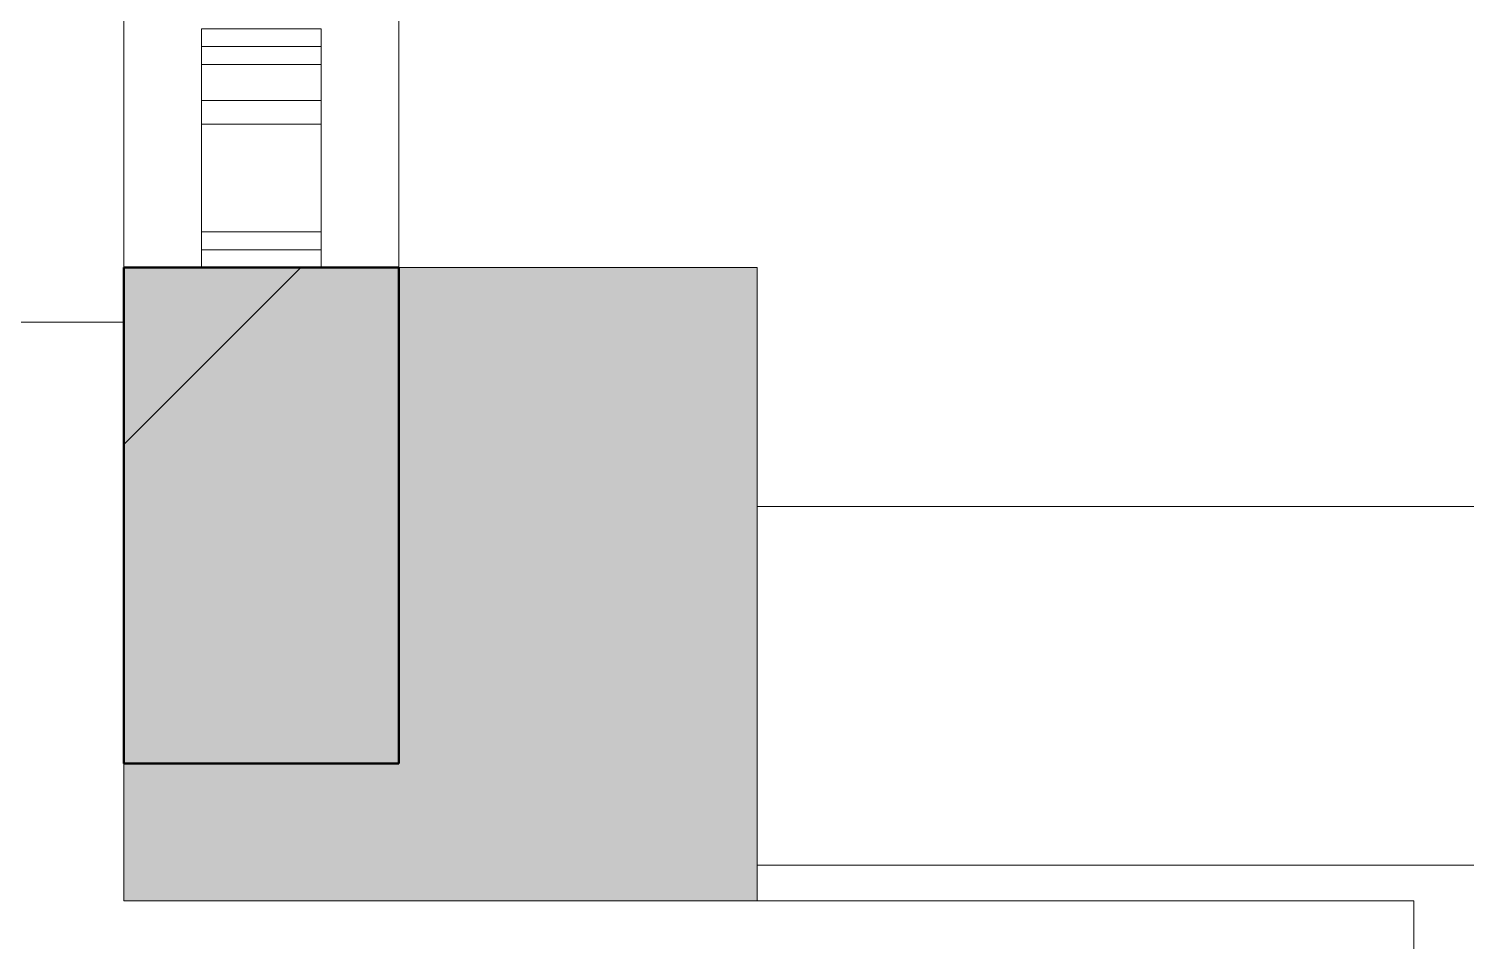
# Model space of a CAD drawing. Header units: inches. Extents: x 22 to 382261, y 22 to 371281.
# Drawn here: x 106629 to 107832, y 249962 to 250725 of the extents above; entities that cross this region are included whole.
import ezdxf

# ---------------------------------------------------------------- set-up
doc = ezdxf.new("R2010")
doc.units = ezdxf.units.IN
doc.header["$MEASUREMENT"] = 0
for name, color, linetype, lineweight in [('A-FLOR', 192, 'Continuous', 9), ('A-GLAZ-CURT', 52, 'Continuous', 9), ('A-WALL', 113, 'Continuous', 9), ('A-WALL-PATT', 111, 'Continuous', 9), ('Q-CASE', 31, 'Continuous', 9)]:
    doc.layers.add(name, color=color, linetype=linetype, lineweight=lineweight)
pattern_1 = [(315, (-2728.2, -27113.8), (440.033, 440.033), []), (315, (-2061.44, -27113.8), (440.033, 440.033), [])]

# ---------------------------------------------------------------- blocks, each defined once
blk = doc.blocks.new('Casework 23 - Casework 23-687365-01-Ground floor DIMENSION PLAN')
at = {"layer": 'Q-CASE'}
h = blk.add_hatch(color=256, dxfattribs=at)
h.paths.add_polyline_path([(-12668.8, 2098.2), (-12668.8, 2628.2), (-13198.8, 2628.2), (-13198.8, 2098.2)])
h.paths.add_polyline_path([(-26698.8, 2098.2), (-26698.8, 2628.2), (-27228.8, 2628.2), (-27228.8, 2098.2)])
h.paths.add_polyline_path([(-22798.8, 2098.2), (-22278.8, 2098.2), (-22278.8, 2628.2), (-22798.8, 2628.2)])
h.paths.add_polyline_path([(-20078.8, 2098.2), (-19558.8, 2098.2), (-19558.8, 2628.2), (-20078.8, 2628.2), (-20078.8, 2252.5)])
at = {"layer": 'Q-CASE', "lineweight": 18}
for p, q in [((-26698.8, 2628.2), (-27228.8, 2628.2)), ((-27228.8, 2628.2), (-27228.8, 2098.2)), ((-26698.8, 2098.2), (-26698.8, 2628.2)), ((-27228.8, 2098.2), (-26698.8, 2098.2))]:
    blk.add_line(p, q, dxfattribs=at)
blk = doc.blocks.new('s-wall - s-wall-V115-01-Ground floor DIMENSION PLAN')
at = {"layer": 'A-GLAZ-CURT'}
for p, q in [((-100, 50), (-85, 50)), ((-85, 50), (-100, 50)), ((-85, 50), (-70, 50)), ((-70, 50), (-85, 50)), ((-85, 50), (-70, 50)), ((-70, 50), (-85, 50)), ((-85, -50), (-85, 50)), ((-85, 50), (-85, -50)), ((-85, 50), (-70, 50)), ((-70, 50), (-85, 50)), ((-85, -50), (-85, 50)), ((-85, 50), (-85, -50)), ((-70, 50), (20, 50)), ((20, 50), (-70, 50)), ((-70, 50), (20, 50)), ((20, 50), (-70, 50)), ((-70, 50), (20, 50)), ((20, 50), (-70, 50)), ((20, 50), (-70, 50)), ((-70, 50), (20, 50)), ((-70, 50), (20, 50)), ((20, 50), (-70, 50)), ((-70, -50), (-70, 50)), ((-70, 50), (-70, -50)), ((-70, 50), (-70, -50)), ((-70, 50), (-70, -50)), ((20, 50), (40, 50)), ((40, 50), (20, 50)), ((20, 50), (40, 50)), ((40, 50), (20, 50)), ((20, 50), (40, 50)), ((40, 50), (20, 50)), ((20, -50), (20, 50)), ((20, -50), (20, 50)), ((20, 50), (20, -50)), ((20, 50), (20, -50)), ((40, 50), (70, 50)), ((70, 50), (40, 50)), ((40, 50), (70, 50)), ((70, 50), (40, 50)), ((40, 50), (70, 50)), ((70, 50), (40, 50)), ((40, 50), (70, 50)), ((70, 50), (40, 50)), ((40, -50), (40, 50)), ((40, 50), (40, -50)), ((70, 50), (85, 50)), ((85, 50), (70, 50)), ((70, 50), (85, 50)), ((85, 50), (70, 50)), ((70, 50), (85, 50)), ((85, 50), (70, 50)), ((70, 50), (70, -50)), ((70, 50), (70, -50)), ((85, 50), (100, 50)), ((100, 50), (85, 50)), ((85, 50), (85, -50)), ((85, 50), (85, -50)), ((85, 50), (85, -50)), ((85, 50), (85, -50)), ((100, 50), (100, -50)), ((100, 50), (100, -50)), ((-100, -50), (-85, -50)), ((-85, -50), (-100, -50)), ((-85, -50), (-70, -50)), ((-70, -50), (-85, -50)), ((-85, -50), (-70, -50)), ((-70, -50), (-85, -50)), ((-85, -50), (-70, -50)), ((-70, -50), (-85, -50)), ((-70, -50), (20, -50)), ((20, -50), (-70, -50)), ((-70, -50), (20, -50)), ((20, -50), (-70, -50)), ((-70, -50), (20, -50)), ((20, -50), (-70, -50)), ((20, -50), (-70, -50)), ((-70, -50), (20, -50)), ((-70, -50), (20, -50)), ((20, -50), (-70, -50)), ((20, -50), (40, -50)), ((40, -50), (20, -50)), ((20, -50), (40, -50)), ((40, -50), (20, -50)), ((20, -50), (40, -50)), ((40, -50), (20, -50)), ((40, -50), (70, -50)), ((70, -50), (40, -50)), ((40, -50), (70, -50)), ((70, -50), (40, -50)), ((40, -50), (70, -50)), ((70, -50), (40, -50)), ((40, -50), (70, -50)), ((70, -50), (40, -50)), ((70, -50), (85, -50)), ((85, -50), (70, -50)), ((70, -50), (85, -50)), ((85, -50), (70, -50)), ((70, -50), (85, -50)), ((85, -50), (70, -50)), ((85, -50), (100, -50)), ((100, -50), (85, -50))]:
    blk.add_line(p, q, dxfattribs=at)
blk = doc.blocks.new('s-wall - s-wall-V121-01-Ground floor DIMENSION PLAN')
at = {"layer": 'A-GLAZ-CURT'}
for p, q in [((-100, 50), (-85, 50)), ((-85, 50), (-100, 50)), ((-85, 50), (-70, 50)), ((-70, 50), (-85, 50)), ((-85, 50), (-70, 50)), ((-70, 50), (-85, 50)), ((-85, -50), (-85, 50)), ((-85, 50), (-85, -50)), ((-85, 50), (-70, 50)), ((-70, 50), (-85, 50)), ((-85, -50), (-85, 50)), ((-85, 50), (-85, -50)), ((-70, 50), (20, 50)), ((20, 50), (-70, 50)), ((-70, 50), (20, 50)), ((20, 50), (-70, 50)), ((-70, 50), (20, 50)), ((20, 50), (-70, 50)), ((20, 50), (-70, 50)), ((-70, 50), (20, 50)), ((-70, 50), (20, 50)), ((20, 50), (-70, 50)), ((-70, -50), (-70, 50)), ((-70, 50), (-70, -50)), ((-70, 50), (-70, -50)), ((-70, 50), (-70, -50)), ((20, 50), (40, 50)), ((40, 50), (20, 50)), ((20, 50), (40, 50)), ((40, 50), (20, 50)), ((20, 50), (40, 50)), ((40, 50), (20, 50)), ((20, -50), (20, 50)), ((20, -50), (20, 50)), ((20, 50), (20, -50)), ((20, 50), (20, -50)), ((40, 50), (70, 50)), ((70, 50), (40, 50)), ((40, 50), (70, 50)), ((70, 50), (40, 50)), ((40, 50), (70, 50)), ((70, 50), (40, 50)), ((40, 50), (70, 50)), ((70, 50), (40, 50)), ((40, -50), (40, 50)), ((40, 50), (40, -50)), ((70, 50), (85, 50)), ((85, 50), (70, 50)), ((70, 50), (85, 50)), ((85, 50), (70, 50)), ((70, 50), (85, 50)), ((85, 50), (70, 50)), ((70, 50), (70, -50)), ((70, 50), (70, -50)), ((85, 50), (100, 50)), ((100, 50), (85, 50)), ((85, 50), (85, -50)), ((85, 50), (85, -50)), ((85, 50), (85, -50)), ((85, 50), (85, -50)), ((100, 50), (100, -50)), ((100, 50), (100, -50)), ((-100, -50), (-85, -50)), ((-85, -50), (-100, -50)), ((-85, -50), (-70, -50)), ((-70, -50), (-85, -50)), ((-85, -50), (-70, -50)), ((-70, -50), (-85, -50)), ((-85, -50), (-70, -50)), ((-70, -50), (-85, -50)), ((-70, -50), (20, -50)), ((20, -50), (-70, -50)), ((-70, -50), (20, -50)), ((20, -50), (-70, -50)), ((-70, -50), (20, -50)), ((20, -50), (-70, -50)), ((20, -50), (-70, -50)), ((-70, -50), (20, -50)), ((-70, -50), (20, -50)), ((20, -50), (-70, -50)), ((20, -50), (40, -50)), ((40, -50), (20, -50)), ((20, -50), (40, -50)), ((40, -50), (20, -50)), ((20, -50), (40, -50)), ((40, -50), (20, -50)), ((40, -50), (70, -50)), ((70, -50), (40, -50)), ((40, -50), (70, -50)), ((70, -50), (40, -50)), ((40, -50), (70, -50)), ((70, -50), (40, -50)), ((40, -50), (70, -50)), ((70, -50), (40, -50)), ((70, -50), (85, -50)), ((85, -50), (70, -50)), ((70, -50), (85, -50)), ((85, -50), (70, -50)), ((70, -50), (85, -50)), ((85, -50), (70, -50)), ((85, -50), (100, -50)), ((100, -50), (85, -50))]:
    blk.add_line(p, q, dxfattribs=at)
blk = doc.blocks.new('s-wall - s-wall-V128-01-Ground floor DIMENSION PLAN')
at = {"layer": 'A-GLAZ-CURT'}
for p, q in [((-100, 50), (-85, 50)), ((-85, 50), (-100, 50)), ((-85, 50), (-70, 50)), ((-70, 50), (-85, 50)), ((-85, 50), (-70, 50)), ((-70, 50), (-85, 50)), ((-85, -50), (-85, 50)), ((-85, 50), (-85, -50)), ((-85, 50), (-70, 50)), ((-70, 50), (-85, 50)), ((-85, -50), (-85, 50)), ((-85, 50), (-85, -50)), ((-70, 50), (20, 50)), ((20, 50), (-70, 50)), ((-70, 50), (20, 50)), ((20, 50), (-70, 50)), ((-70, 50), (20, 50)), ((20, 50), (-70, 50)), ((20, 50), (-70, 50)), ((-70, 50), (20, 50)), ((-70, 50), (20, 50)), ((20, 50), (-70, 50)), ((-70, -50), (-70, 50)), ((-70, 50), (-70, -50)), ((-70, 50), (-70, -50)), ((-70, 50), (-70, -50)), ((20, 50), (40, 50)), ((40, 50), (20, 50)), ((20, 50), (40, 50)), ((40, 50), (20, 50)), ((20, 50), (40, 50)), ((40, 50), (20, 50)), ((20, -50), (20, 50)), ((20, -50), (20, 50)), ((20, 50), (20, -50)), ((20, 50), (20, -50)), ((40, 50), (70, 50)), ((70, 50), (40, 50)), ((40, 50), (70, 50)), ((70, 50), (40, 50)), ((40, 50), (70, 50)), ((70, 50), (40, 50)), ((40, 50), (70, 50)), ((70, 50), (40, 50)), ((40, -50), (40, 50)), ((40, 50), (40, -50)), ((70, 50), (85, 50)), ((85, 50), (70, 50)), ((70, 50), (85, 50)), ((85, 50), (70, 50)), ((70, 50), (85, 50)), ((85, 50), (70, 50)), ((70, 50), (70, -50)), ((70, 50), (70, -50)), ((85, 50), (100, 50)), ((100, 50), (85, 50)), ((85, 50), (85, -50)), ((85, 50), (85, -50)), ((85, 50), (85, -50)), ((85, 50), (85, -50)), ((100, 50), (100, -50)), ((100, 50), (100, -50)), ((-100, -50), (-85, -50)), ((-85, -50), (-100, -50)), ((-85, -50), (-70, -50)), ((-70, -50), (-85, -50)), ((-85, -50), (-70, -50)), ((-70, -50), (-85, -50)), ((-85, -50), (-70, -50)), ((-70, -50), (-85, -50)), ((-70, -50), (20, -50)), ((20, -50), (-70, -50)), ((-70, -50), (20, -50)), ((20, -50), (-70, -50)), ((-70, -50), (20, -50)), ((20, -50), (-70, -50)), ((20, -50), (-70, -50)), ((-70, -50), (20, -50)), ((-70, -50), (20, -50)), ((20, -50), (-70, -50)), ((20, -50), (40, -50)), ((40, -50), (20, -50)), ((20, -50), (40, -50)), ((40, -50), (20, -50)), ((20, -50), (40, -50)), ((40, -50), (20, -50)), ((40, -50), (70, -50)), ((70, -50), (40, -50)), ((40, -50), (70, -50)), ((70, -50), (40, -50)), ((40, -50), (70, -50)), ((70, -50), (40, -50)), ((40, -50), (70, -50)), ((70, -50), (40, -50)), ((70, -50), (85, -50)), ((85, -50), (70, -50)), ((70, -50), (85, -50)), ((85, -50), (70, -50)), ((70, -50), (85, -50)), ((85, -50), (70, -50)), ((85, -50), (100, -50)), ((100, -50), (85, -50))]:
    blk.add_line(p, q, dxfattribs=at)
blk = doc.blocks.new('s-wall - s-wall-V135-01-Ground floor DIMENSION PLAN')
at = {"layer": 'A-GLAZ-CURT'}
for p, q in [((-100, 50), (-85, 50)), ((-85, 50), (-100, 50)), ((-85, 50), (-70, 50)), ((-70, 50), (-85, 50)), ((-85, 50), (-70, 50)), ((-70, 50), (-85, 50)), ((-85, -50), (-85, 50)), ((-85, 50), (-85, -50)), ((-85, 50), (-70, 50)), ((-70, 50), (-85, 50)), ((-85, -50), (-85, 50)), ((-85, 50), (-85, -50)), ((-70, 50), (20, 50)), ((20, 50), (-70, 50)), ((-70, 50), (20, 50)), ((20, 50), (-70, 50)), ((-70, 50), (20, 50)), ((20, 50), (-70, 50)), ((20, 50), (-70, 50)), ((-70, 50), (20, 50)), ((-70, 50), (20, 50)), ((20, 50), (-70, 50)), ((-70, -50), (-70, 50)), ((-70, 50), (-70, -50)), ((-70, 50), (-70, -50)), ((-70, 50), (-70, -50)), ((20, 50), (40, 50)), ((40, 50), (20, 50)), ((20, 50), (40, 50)), ((40, 50), (20, 50)), ((20, 50), (40, 50)), ((40, 50), (20, 50)), ((20, -50), (20, 50)), ((20, -50), (20, 50)), ((20, 50), (20, -50)), ((20, 50), (20, -50)), ((40, 50), (70, 50)), ((70, 50), (40, 50)), ((40, 50), (70, 50)), ((70, 50), (40, 50)), ((40, 50), (70, 50)), ((70, 50), (40, 50)), ((40, 50), (70, 50)), ((70, 50), (40, 50)), ((40, -50), (40, 50)), ((40, 50), (40, -50)), ((70, 50), (85, 50)), ((85, 50), (70, 50)), ((70, 50), (85, 50)), ((85, 50), (70, 50)), ((70, 50), (85, 50)), ((85, 50), (70, 50)), ((70, 50), (70, -50)), ((70, 50), (70, -50)), ((85, 50), (100, 50)), ((100, 50), (85, 50)), ((85, 50), (85, -50)), ((85, 50), (85, -50)), ((85, 50), (85, -50)), ((85, 50), (85, -50)), ((100, 50), (100, -50)), ((100, 50), (100, -50)), ((-100, -50), (-85, -50)), ((-85, -50), (-100, -50)), ((-85, -50), (-70, -50)), ((-70, -50), (-85, -50)), ((-85, -50), (-70, -50)), ((-70, -50), (-85, -50)), ((-85, -50), (-70, -50)), ((-70, -50), (-85, -50)), ((-70, -50), (20, -50)), ((20, -50), (-70, -50)), ((-70, -50), (20, -50)), ((20, -50), (-70, -50)), ((-70, -50), (20, -50)), ((20, -50), (-70, -50)), ((20, -50), (-70, -50)), ((-70, -50), (20, -50)), ((-70, -50), (20, -50)), ((20, -50), (-70, -50)), ((20, -50), (40, -50)), ((40, -50), (20, -50)), ((20, -50), (40, -50)), ((40, -50), (20, -50)), ((20, -50), (40, -50)), ((40, -50), (20, -50)), ((40, -50), (70, -50)), ((70, -50), (40, -50)), ((40, -50), (70, -50)), ((70, -50), (40, -50)), ((40, -50), (70, -50)), ((70, -50), (40, -50)), ((40, -50), (70, -50)), ((70, -50), (40, -50)), ((70, -50), (85, -50)), ((85, -50), (70, -50)), ((70, -50), (85, -50)), ((85, -50), (70, -50)), ((70, -50), (85, -50)), ((85, -50), (70, -50)), ((85, -50), (100, -50)), ((100, -50), (85, -50))]:
    blk.add_line(p, q, dxfattribs=at)
blk = doc.blocks.new('s-wall - s-wall-V142-01-Ground floor DIMENSION PLAN')
at = {"layer": 'A-GLAZ-CURT'}
for p, q in [((-100, 50), (-85, 50)), ((-85, 50), (-100, 50)), ((-85, 50), (-70, 50)), ((-70, 50), (-85, 50)), ((-85, 50), (-70, 50)), ((-70, 50), (-85, 50)), ((-85, -50), (-85, 50)), ((-85, 50), (-85, -50)), ((-85, 50), (-70, 50)), ((-70, 50), (-85, 50)), ((-85, -50), (-85, 50)), ((-85, 50), (-85, -50)), ((-70, 50), (20, 50)), ((20, 50), (-70, 50)), ((-70, 50), (20, 50)), ((20, 50), (-70, 50)), ((-70, 50), (20, 50)), ((20, 50), (-70, 50)), ((20, 50), (-70, 50)), ((-70, 50), (20, 50)), ((-70, 50), (20, 50)), ((20, 50), (-70, 50)), ((-70, -50), (-70, 50)), ((-70, 50), (-70, -50)), ((-70, 50), (-70, -50)), ((-70, 50), (-70, -50)), ((20, 50), (85, 50)), ((40, 50), (20, 50)), ((20, 50), (40, 50)), ((85, 50), (20, 50)), ((20, 50), (85, 50)), ((40, 50), (20, 50)), ((20, -50), (20, 50)), ((20, -50), (20, 50)), ((20, 50), (20, -50)), ((20, 50), (20, -50)), ((70, 50), (40, 50)), ((40, 50), (70, 50)), ((70, 50), (40, 50)), ((40, 50), (70, 50)), ((70, 50), (40, 50)), ((40, -50), (40, 50)), ((40, 50), (40, -50)), ((85, 50), (70, 50)), ((70, 50), (85, 50)), ((85, 50), (70, 50)), ((70, 50), (70, -50)), ((70, 50), (70, -50)), ((85, 50), (100, 50)), ((100, 50), (85, 50)), ((85, 50), (85, -50)), ((85, 50), (85, -50)), ((85, 50), (85, -50)), ((85, 50), (85, -50)), ((100, 50), (100, -50)), ((100, 50), (100, -50)), ((-100, -50), (-85, -50)), ((-85, -50), (-100, -50)), ((-85, -50), (-70, -50)), ((-70, -50), (-85, -50)), ((-85, -50), (-70, -50)), ((-70, -50), (-85, -50)), ((-85, -50), (-70, -50)), ((-70, -50), (-85, -50)), ((-70, -50), (20, -50)), ((20, -50), (-70, -50)), ((-70, -50), (20, -50)), ((20, -50), (-70, -50)), ((-70, -50), (20, -50)), ((20, -50), (-70, -50)), ((20, -50), (-70, -50)), ((-70, -50), (20, -50)), ((-70, -50), (20, -50)), ((20, -50), (-70, -50)), ((20, -50), (40, -50)), ((85, -50), (20, -50)), ((20, -50), (85, -50)), ((40, -50), (20, -50)), ((20, -50), (40, -50)), ((85, -50), (20, -50)), ((40, -50), (70, -50)), ((70, -50), (40, -50)), ((40, -50), (70, -50)), ((40, -50), (70, -50)), ((70, -50), (40, -50)), ((70, -50), (85, -50)), ((85, -50), (70, -50)), ((70, -50), (85, -50)), ((85, -50), (100, -50)), ((100, -50), (85, -50))]:
    blk.add_line(p, q, dxfattribs=at)
blk = doc.blocks.new('s-wall - s-wall-V149-01-Ground floor DIMENSION PLAN')
at = {"layer": 'A-GLAZ-CURT'}
for p, q in [((-100, 50), (-85, 50)), ((-85, 50), (-100, 50)), ((-85, 50), (-70, 50)), ((-70, 50), (-85, 50)), ((-85, 50), (-70, 50)), ((-70, 50), (-85, 50)), ((-85, -50), (-85, 50)), ((-85, 50), (-85, -50)), ((-85, 50), (-70, 50)), ((-70, 50), (-85, 50)), ((-85, -50), (-85, 50)), ((-85, 50), (-85, -50)), ((-70, 50), (20, 50)), ((20, 50), (-70, 50)), ((-70, 50), (20, 50)), ((20, 50), (-70, 50)), ((-70, 50), (20, 50)), ((20, 50), (-70, 50)), ((20, 50), (-70, 50)), ((-70, 50), (20, 50)), ((-70, 50), (20, 50)), ((20, 50), (-70, 50)), ((-70, -50), (-70, 50)), ((-70, 50), (-70, -50)), ((-70, 50), (-70, -50)), ((-70, 50), (-70, -50)), ((20, 50), (40, 50)), ((85, 50), (20, 50)), ((20, 50), (85, 50)), ((40, 50), (20, 50)), ((20, 50), (40, 50)), ((85, 50), (20, 50)), ((20, -50), (20, 50)), ((20, -50), (20, 50)), ((20, 50), (20, -50)), ((20, 50), (20, -50)), ((40, 50), (70, 50)), ((70, 50), (40, 50)), ((40, 50), (70, 50)), ((40, 50), (70, 50)), ((70, 50), (40, 50)), ((40, -50), (40, 50)), ((40, 50), (40, -50)), ((70, 50), (85, 50)), ((85, 50), (70, 50)), ((70, 50), (85, 50)), ((70, 50), (70, -50)), ((70, 50), (70, -50)), ((85, 50), (100, 50)), ((100, 50), (85, 50)), ((85, 50), (85, -50)), ((85, 50), (85, -50)), ((85, 50), (85, -50)), ((85, 50), (85, -50)), ((100, 50), (100, -50)), ((100, 50), (100, -50)), ((-100, -50), (-85, -50)), ((-85, -50), (-100, -50)), ((-85, -50), (-70, -50)), ((-70, -50), (-85, -50)), ((-85, -50), (-70, -50)), ((-70, -50), (-85, -50)), ((-85, -50), (-70, -50)), ((-70, -50), (-85, -50)), ((-70, -50), (20, -50)), ((20, -50), (-70, -50)), ((-70, -50), (20, -50)), ((20, -50), (-70, -50)), ((-70, -50), (20, -50)), ((20, -50), (-70, -50)), ((20, -50), (-70, -50)), ((-70, -50), (20, -50)), ((-70, -50), (20, -50)), ((20, -50), (-70, -50)), ((20, -50), (85, -50)), ((40, -50), (20, -50)), ((20, -50), (40, -50)), ((85, -50), (20, -50)), ((20, -50), (85, -50)), ((40, -50), (20, -50)), ((70, -50), (40, -50)), ((40, -50), (70, -50)), ((70, -50), (40, -50)), ((40, -50), (70, -50)), ((70, -50), (40, -50)), ((85, -50), (70, -50)), ((70, -50), (85, -50)), ((85, -50), (70, -50)), ((85, -50), (100, -50)), ((100, -50), (85, -50))]:
    blk.add_line(p, q, dxfattribs=at)
blk = doc.blocks.new('s-wall - s-wall-V156-01-Ground floor DIMENSION PLAN')
at = {"layer": 'A-GLAZ-CURT'}
h = blk.add_hatch(dxfattribs=at)
h.set_pattern_fill('FP_23', color=256, style=0, pattern_type=2)
h.set_pattern_definition(pattern_1)
h.paths.add_polyline_path([(-100, -50), (-85, -50), (-85, 50), (-100, 50), (-100, -15.8)])
h.paths.add_polyline_path([(85, -50), (100, -50), (100, 50), (85, 50), (85, -15.8)])
h = blk.add_hatch(dxfattribs=at)
h.set_pattern_fill('FP_23', color=256, style=0, pattern_type=2)
h.set_pattern_definition(pattern_1)
h.paths.add_polyline_path([(-85, -15.8), (-85, -50), (40, -50), (40, 50), (-85, 50)])
h.paths.add_polyline_path([(70, 50), (70, -50), (85, -50), (85, 50)])
for p, q in [((-85, 50), (-100, 50)), ((-100, 50), (-100, -50)), ((-85, 50), (-100, 50)), ((-85, -50), (-85, 50)), ((-85, 50), (-85, -50)), ((-70, 50), (-85, 50)), ((-85, 50), (-70, 50)), ((40, 50), (-85, 50)), ((-85, 50), (-85, -50)), ((-85, 50), (-85, -50)), ((-70, 50), (-85, 50)), ((20, 50), (-70, 50)), ((-70, 50), (20, 50)), ((-70, 50), (-70, -50)), ((-70, 50), (-70, -50)), ((20, 50), (-70, 50)), ((20, 50), (-70, 50)), ((-70, 50), (20, 50)), ((40, 50), (20, 50)), ((20, 50), (40, 50)), ((20, -50), (20, 50)), ((20, -50), (20, 50)), ((40, 50), (20, 50)), ((70, 50), (40, 50)), ((40, 50), (70, 50)), ((40, -50), (40, 50)), ((40, 50), (40, -50)), ((70, 50), (40, 50)), ((40, 50), (70, 50)), ((85, 50), (70, 50)), ((70, 50), (85, 50)), ((85, 50), (70, 50)), ((70, 50), (70, -50)), ((70, 50), (70, -50)), ((85, 50), (70, 50)), ((100, 50), (85, 50)), ((85, 50), (85, -50)), ((85, 50), (85, -50)), ((100, 50), (85, 50)), ((85, -50), (85, 50)), ((85, 50), (85, -50)), ((100, -50), (100, 50)), ((100, 50), (100, -50)), ((-100, -50), (-85, -50)), ((-100, -50), (-85, -50)), ((-85, -50), (-70, -50)), ((-70, -50), (-85, -50)), ((-85, -50), (40, -50)), ((-85, -50), (-70, -50)), ((-70, -50), (20, -50)), ((20, -50), (-70, -50)), ((-70, -50), (20, -50)), ((20, -50), (-70, -50)), ((-70, -50), (20, -50)), ((20, -50), (40, -50)), ((40, -50), (20, -50)), ((20, -50), (40, -50)), ((40, -50), (70, -50)), ((70, -50), (40, -50)), ((40, -50), (70, -50)), ((70, -50), (40, -50)), ((70, -50), (85, -50)), ((85, -50), (70, -50)), ((70, -50), (85, -50)), ((70, -50), (85, -50)), ((85, -50), (100, -50)), ((85, -50), (100, -50))]:
    blk.add_line(p, q, dxfattribs=at)

msp = doc.modelspace()

# ---------------------------------------------------------------- hatches: boundary and pattern name
at = {"layer": 'A-WALL-PATT'}
h = msp.add_hatch(dxfattribs=at)
h.set_pattern_fill('FP_1', color=256, style=0, pattern_type=2)
h.set_pattern_definition([(45, (133937.6, 247897.3), (-440.033, 440.033), []), (45, (133937.6, 248564), (-440.033, 440.033), [])])
h.paths.add_polyline_path([(106938.8, 250110.5), (106938.8, 250525.5), (106708.8, 250525.5), (106708.8, 250110.5)])
h.paths.add_polyline_path([(106839.6, 251905.5), (106938.8, 251905.5), (106938.8, 252358), (106708.8, 252358), (106708.8, 251905.5), (106724.1, 251905.5)])
h.paths.add_polyline_path([(106708.8, 253308), (106938.8, 253308), (106938.8, 254665.5), (106708.8, 254665.5), (106708.8, 253615.6)])

# ---------------------------------------------------------------- linework, layer by layer
at = {"layer": 'A-FLOR'}
for p, q in [((106708.8, 250480), (95524, 250480)), ((107238.8, 250325.5), (111138.8, 250325.5)), ((107238.8, 250025.5), (111138.8, 250025.5)), ((107788.4, 249995.5), (107238.8, 249995.5)), ((107788.4, 241495.2), (107788.4, 249995.5))]:
    msp.add_line(p, q, dxfattribs=at)
at = {"layer": 'A-WALL'}
for p, q in [((106708.8, 251905.5), (106708.8, 250525.5)), ((106938.8, 250525.5), (106938.8, 251905.5))]:
    msp.add_line(p, q, dxfattribs=at)
at = {"layer": 'A-WALL', "lineweight": 50}
for p, q in [((106938.8, 250525.5), (106708.8, 250525.5)), ((106708.8, 250525.5), (106708.8, 250110.5)), ((106938.8, 250110.5), (106938.8, 250525.5)), ((106708.8, 250110.5), (106938.8, 250110.5))]:
    msp.add_line(p, q, dxfattribs=at)

# ---------------------------------------------------------------- block references
at = {"layer": 'A-GLAZ-CURT', "rotation": 90}
for name in ['s-wall - s-wall-V115-01-Ground floor DIMENSION PLAN', 's-wall - s-wall-V121-01-Ground floor DIMENSION PLAN', 's-wall - s-wall-V128-01-Ground floor DIMENSION PLAN', 's-wall - s-wall-V135-01-Ground floor DIMENSION PLAN', 's-wall - s-wall-V142-01-Ground floor DIMENSION PLAN', 's-wall - s-wall-V149-01-Ground floor DIMENSION PLAN', 's-wall - s-wall-V156-01-Ground floor DIMENSION PLAN']:
    msp.add_blockref(name, (106823.8, 250625.5), dxfattribs=at)
at = {"layer": 'Q-CASE'}
msp.add_blockref('Casework 23 - Casework 23-687365-01-Ground floor DIMENSION PLAN', (133937.6, 247897.3), dxfattribs=at)

doc.saveas('drawing.dxf')
